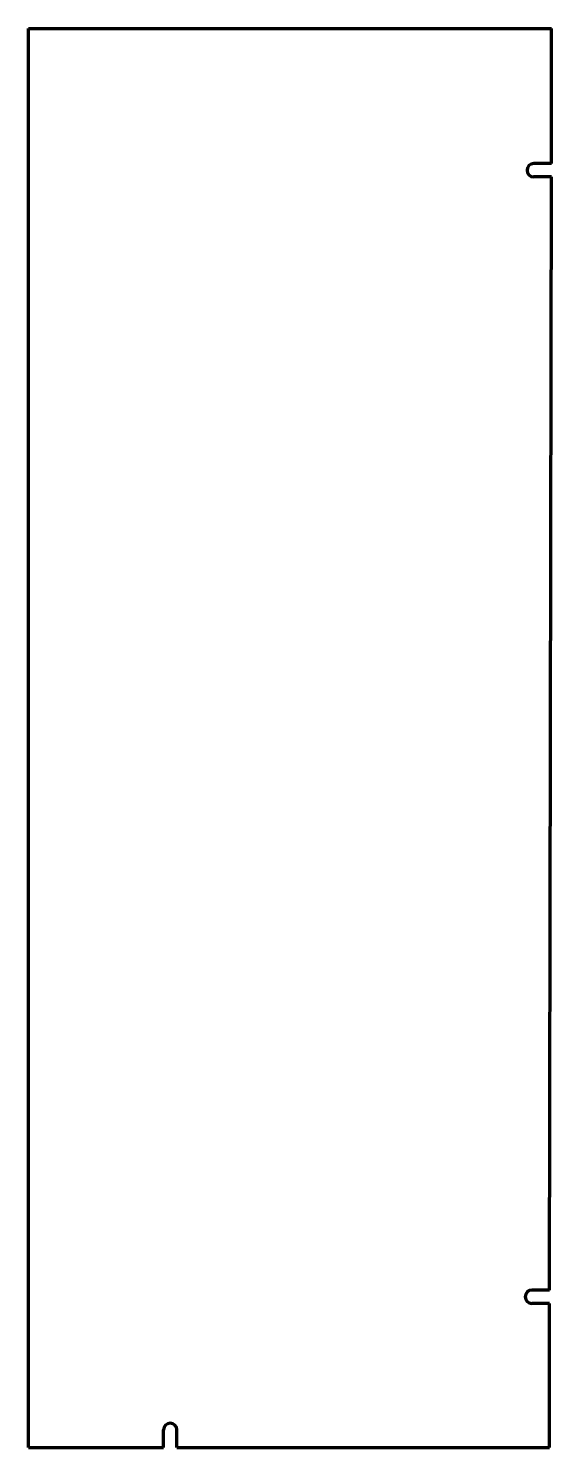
# Model space of a CAD drawing. Header units: inches. Extents: x 0 to 29.5, y 0 to 80.
import ezdxf

# ---------------------------------------------------------------- set-up
doc = ezdxf.new("R2010")
doc.units = ezdxf.units.IN
doc.header["$MEASUREMENT"] = 0
doc.layers.get('0').update_dxf_attribs({"linetype": 'CONTINUOUS'})

msp = doc.modelspace()

# ---------------------------------------------------------------- linework, layer by layer
at = {"color": 7, "lineweight": 90}
for p, q in [((0, 0), (0, 80)), ((0, 80), (29.5, 80)), ((29.488, 72.375), (29.5, 80)), ((29.488, 72.375), (28.488, 72.377)), ((29.487, 71.625), (28.487, 71.627)), ((29.389, 8.875), (29.487, 71.625)), ((29.389, 8.875), (28.389, 8.877)), ((29.388, 8.125), (28.388, 8.127)), ((29.375, 0), (29.388, 8.125)), ((7.625, 0), (7.625, 1)), ((8.375, 0), (8.375, 1)), ((0, 0), (7.625, 0)), ((8.375, 0), (29.375, 0))]:
    msp.add_line(p, q, dxfattribs=at)
for centre, start, end in [((28.488, 72.002), 89.91048, 269.91048), ((28.388, 8.502), 89.91048, 269.91048), ((8, 1), 0, 180)]:
    msp.add_arc(centre, 0.375, start, end, dxfattribs=at)

doc.saveas('drawing.dxf')
